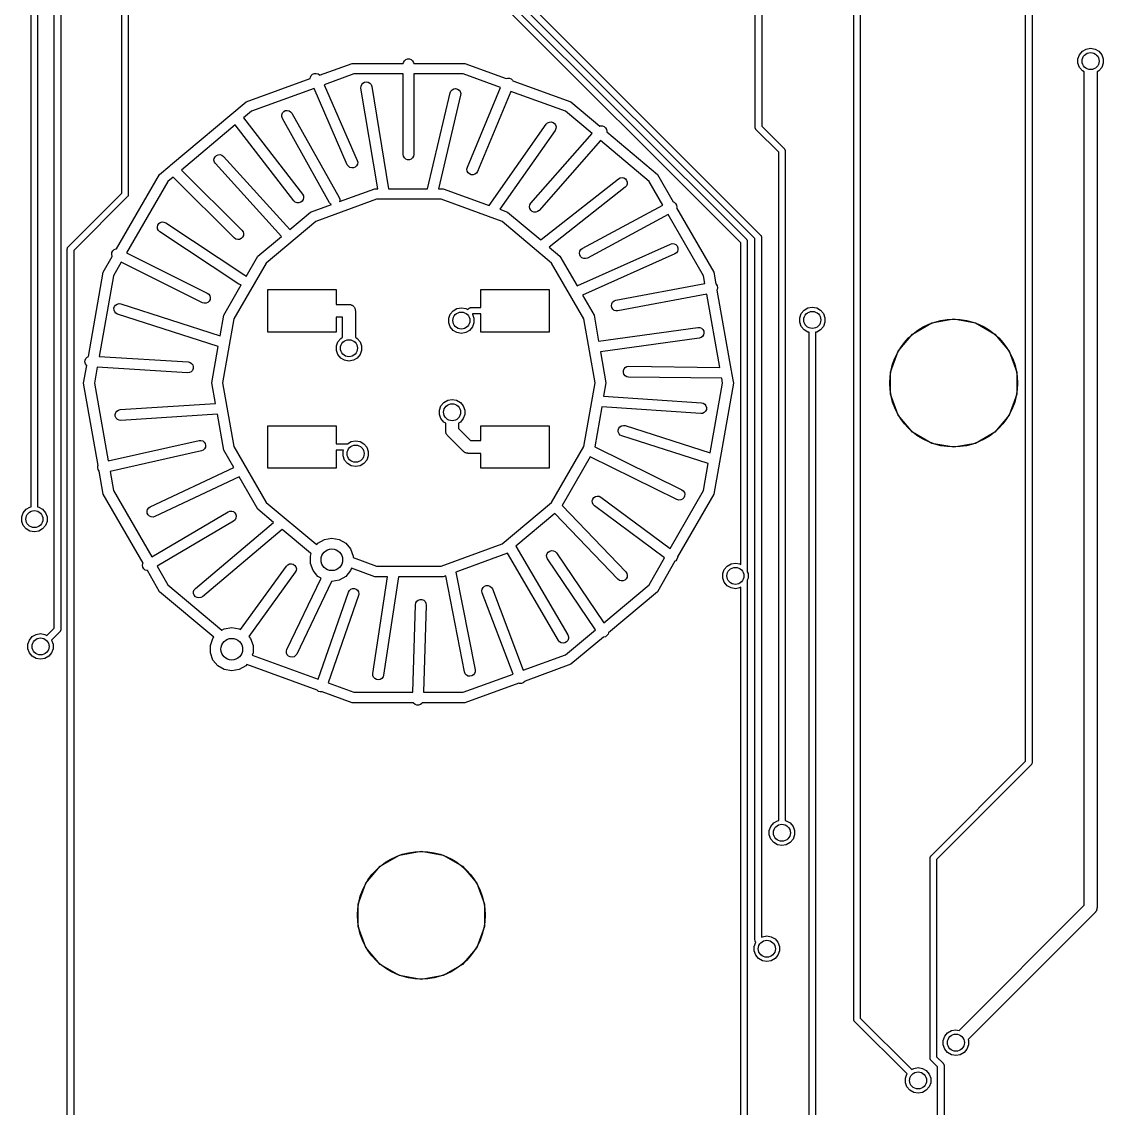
# Model space of a CAD drawing. Extents: x 0 to 100, y -163 to 0.
# Drawn here: x 53.12 to 78.51, y -129.53 to -104.01 of the extents above; entities that cross this region are included whole.
import ezdxf

# ---------------------------------------------------------------- set-up
doc = ezdxf.new("R2010")
doc.units = 0
doc.header["$MEASUREMENT"] = 0
doc.layers.add('BLACK', color=7, linetype='CONTINUOUS')

msp = doc.modelspace()

# ---------------------------------------------------------------- linework, layer by layer
at = {"layer": 'Black'}
for p, q in [((70.3402, -106.494), (70.3402, -84.1799)), ((70.4926, -84.1483), (70.4926, -106.463)), ((56.0817, -94.6386), (70.4651, -109.022)), ((70.335, -109.107), (55.9962, -94.7687)), ((55.4686, -108.04), (55.4686, -96.0044)), ((55.621, -95.9728), (55.621, -108.072)), ((76.6898, -121.381), (76.6898, -97.9191)), ((76.8422, -97.8875), (76.8422, -121.413)), ((72.6535, -127.446), (72.6535, -99.095)), ((72.8059, -99.0634), (72.8059, -127.414)), ((60.4596, -99.4482), (70.1328, -109.121)), ((70.0027, -109.207), (60.3741, -99.5783)), ((53.8845, -118.254), (53.8845, -99.8988)), ((54.0369, -99.9304), (54.0369, -118.286)), ((53.4924, -102.319), (53.4924, -115.407)), ((53.34, -115.407), (53.34, -102.35)), ((78.1123, -104.653), (78.2153, -104.635)), ((78.2153, -104.635), (78.3183, -104.653)), ((62.1365, -104.9), (62.1779, -104.885)), ((62.1779, -104.885), (62.2221, -104.885)), ((62.2221, -104.885), (62.2635, -104.9)), ((77.9187, -104.884), (77.9545, -104.786)), ((77.9187, -104.988), (77.9187, -104.884)), ((77.9545, -104.786), (78.0217, -104.705)), ((78.0217, -104.705), (78.1123, -104.653)), ((78.3183, -104.653), (78.4089, -104.705)), ((78.4089, -104.705), (78.4761, -104.786)), ((78.4761, -104.786), (78.5119, -104.884)), ((78.5119, -104.884), (78.5119, -104.988)), ((60.1143, -105.266), (60.8756, -104.989)), ((60.8756, -104.989), (62.0767, -104.989)), ((62.0767, -104.989), (62.0807, -104.967)), ((62.0807, -104.967), (62.1027, -104.928)), ((62.1027, -104.928), (62.1365, -104.9)), ((62.2635, -104.9), (62.2973, -104.928)), ((62.2973, -104.928), (62.3193, -104.967)), ((62.3193, -104.967), (62.3233, -104.989)), ((62.3233, -104.989), (63.5244, -104.989)), ((63.5244, -104.989), (64.4963, -105.343)), ((77.9545, -105.087), (77.9187, -104.988)), ((78.0217, -105.167), (77.9545, -105.087)), ((78.4761, -105.087), (78.4089, -105.167)), ((78.5119, -104.988), (78.4761, -105.087)), ((58.3865, -105.895), (59.8946, -105.346)), ((59.8946, -105.346), (59.8982, -105.314)), ((59.8982, -105.314), (59.9178, -105.275)), ((59.9178, -105.275), (59.9497, -105.244)), ((59.9497, -105.244), (59.9902, -105.227)), ((59.9902, -105.227), (60.0342, -105.224)), ((60.0342, -105.224), (60.0765, -105.236)), ((60.0765, -105.236), (60.112, -105.262)), ((60.112, -105.262), (60.1143, -105.266)), ((60.9197, -105.239), (60.2211, -105.493)), ((62.073, -105.239), (60.9197, -105.239)), ((62.073, -107.13), (62.073, -105.239)), ((63.4803, -105.239), (62.327, -105.239)), ((62.327, -105.239), (62.327, -107.13)), ((64.361, -105.56), (63.4803, -105.239)), ((64.4963, -105.343), (64.5236, -105.334)), ((64.5236, -105.334), (64.5677, -105.336)), ((64.5677, -105.336), (64.6084, -105.353)), ((64.6084, -105.353), (64.6409, -105.383)), ((64.6409, -105.383), (64.6488, -105.398)), ((64.6488, -105.398), (66.0135, -105.895)), ((78.0653, -105.192), (78.0217, -105.167)), ((78.0653, -124.766), (78.0653, -105.192)), ((78.4089, -105.167), (78.3653, -105.192)), ((78.3653, -105.192), (78.3653, -124.828)), ((59.982, -105.58), (58.5135, -106.115)), ((60.7636, -107.371), (59.982, -105.58)), ((60.2211, -105.493), (60.9964, -107.269)), ((61.0847, -105.571), (61.0852, -105.527)), ((61.4769, -107.933), (61.0847, -105.571)), ((61.0852, -105.527), (61.1007, -105.485)), ((61.1007, -105.485), (61.1293, -105.452)), ((61.1293, -105.452), (61.1678, -105.43)), ((61.1678, -105.43), (61.2113, -105.423)), ((61.2113, -105.423), (61.2546, -105.431)), ((61.2546, -105.431), (61.2926, -105.454)), ((61.2926, -105.454), (61.3206, -105.488)), ((61.3206, -105.488), (61.3353, -105.529)), ((61.3353, -105.529), (61.7343, -107.933)), ((63.1764, -105.681), (63.1939, -105.64)), ((63.1939, -105.64), (63.2241, -105.608)), ((63.2241, -105.608), (63.2636, -105.588)), ((63.2636, -105.588), (63.3074, -105.583)), ((63.3074, -105.583), (63.3503, -105.593)), ((63.3503, -105.593), (63.3871, -105.618)), ((63.3871, -105.618), (63.4135, -105.653)), ((63.4135, -105.653), (63.4261, -105.695)), ((63.5827, -107.431), (64.361, -105.56)), ((64.6, -105.647), (63.8173, -107.529)), ((65.8865, -106.115), (64.6, -105.647)), ((56.6121, -107.384), (58.3865, -105.895)), ((62.6429, -107.933), (63.1764, -105.681)), ((63.4236, -105.739), (62.9039, -107.933)), ((63.4261, -105.695), (63.4236, -105.739)), ((66.0135, -105.895), (66.6892, -106.462)), ((58.5135, -106.115), (58.3283, -106.27)), ((59.2252, -106.196), (59.2408, -106.155)), ((59.2408, -106.155), (59.2696, -106.122)), ((59.2696, -106.122), (59.3081, -106.1)), ((59.3081, -106.1), (59.3516, -106.093)), ((59.3516, -106.093), (59.3949, -106.101)), ((59.3949, -106.101), (59.4329, -106.124)), ((59.4329, -106.124), (59.4608, -106.158)), ((59.4608, -106.158), (60.5708, -108.138)), ((66.5102, -106.638), (65.8865, -106.115)), ((58.3283, -106.27), (59.7106, -108.062)), ((59.2247, -106.24), (59.2252, -106.196)), ((59.2392, -106.282), (59.2247, -106.24)), ((60.3492, -108.262), (59.2392, -106.282)), ((64.096, -108.327), (65.436, -106.417)), ((65.436, -106.417), (65.4673, -106.386)), ((65.4673, -106.386), (65.5072, -106.367)), ((65.5072, -106.367), (65.5512, -106.363)), ((65.5512, -106.363), (65.5938, -106.375)), ((65.5938, -106.375), (65.6299, -106.4)), ((65.6299, -106.4), (65.6551, -106.436)), ((58.1335, -106.434), (56.8668, -107.497)), ((59.5094, -108.218), (58.1335, -106.434)), ((65.644, -106.563), (64.3431, -108.417)), ((65.0745, -108.276), (66.5102, -106.638)), ((65.6626, -106.523), (65.644, -106.563)), ((65.6551, -106.436), (65.6665, -106.479)), ((65.6665, -106.479), (65.6626, -106.523)), ((66.6892, -106.462), (66.7106, -106.454)), ((66.7106, -106.454), (66.7547, -106.455)), ((66.7547, -106.455), (66.7958, -106.471)), ((66.7958, -106.471), (66.829, -106.5)), ((66.829, -106.5), (66.8502, -106.539)), ((66.8502, -106.539), (66.857, -106.583)), ((66.857, -106.583), (66.8536, -106.6)), ((66.8536, -106.6), (68.0426, -107.597)), ((70.3408, -106.498), (70.3402, -106.494)), ((70.3405, -106.501), (70.3408, -106.498)), ((70.3431, -106.511), (70.3405, -106.501)), ((70.3448, -106.52), (70.3431, -106.511)), ((70.3465, -106.523), (70.3448, -106.52)), ((70.3473, -106.527), (70.3465, -106.523)), ((70.3531, -106.535), (70.3473, -106.527)), ((70.358, -106.543), (70.3531, -106.535)), ((70.3606, -106.545), (70.358, -106.543)), ((70.3625, -106.548), (70.3606, -106.545)), ((70.8912, -107.077), (70.3625, -106.548)), ((70.4926, -106.463), (71.0213, -106.991)), ((66.7048, -106.801), (65.2655, -108.444)), ((67.848, -107.761), (66.7048, -106.801)), ((57.6391, -107.221), (57.6596, -107.182)), ((57.6596, -107.182), (57.6923, -107.153)), ((57.6923, -107.153), (57.7331, -107.136)), ((57.7331, -107.136), (57.7772, -107.134)), ((57.7772, -107.134), (57.8192, -107.148)), ((57.8192, -107.148), (57.8541, -107.175)), ((57.8541, -107.175), (59.4105, -108.891)), ((62.0807, -107.173), (62.073, -107.13)), ((62.1027, -107.212), (62.0807, -107.173)), ((62.3193, -107.173), (62.2973, -107.212)), ((62.327, -107.13), (62.3193, -107.173)), ((70.8912, -122.773), (70.8912, -107.077)), ((71.0213, -106.991), (71.0232, -106.994)), ((71.0232, -106.994), (71.0258, -106.996)), ((71.0258, -106.996), (71.0307, -107.005)), ((71.0307, -107.005), (71.0365, -107.013)), ((71.0365, -107.013), (71.0373, -107.016)), ((71.0373, -107.016), (71.039, -107.019)), ((71.039, -107.019), (71.0407, -107.029)), ((71.0407, -107.029), (71.0433, -107.039)), ((71.0433, -107.039), (71.043, -107.042)), ((71.043, -107.042), (71.0436, -107.045)), ((71.0436, -107.045), (71.0436, -122.773)), ((56.3574, -107.597), (56.5952, -107.398)), ((56.5952, -107.398), (56.6068, -107.386)), ((56.6068, -107.386), (56.6121, -107.384)), ((57.6331, -107.265), (57.6391, -107.221)), ((57.6424, -107.308), (57.6331, -107.265)), ((57.6659, -107.345), (57.6424, -107.308)), ((59.2158, -109.054), (57.6659, -107.345)), ((60.788, -107.408), (60.7636, -107.371)), ((60.8235, -107.434), (60.788, -107.408)), ((60.8658, -107.446), (60.8235, -107.434)), ((60.9098, -107.443), (60.8658, -107.446)), ((60.9502, -107.426), (60.9098, -107.443)), ((60.9822, -107.395), (60.9502, -107.426)), ((61.0018, -107.356), (60.9822, -107.395)), ((60.9964, -107.269), (61.0068, -107.312)), ((61.0068, -107.312), (61.0018, -107.356)), ((62.1365, -107.24), (62.1027, -107.212)), ((62.1779, -107.255), (62.1365, -107.24)), ((62.2221, -107.255), (62.1779, -107.255)), ((62.2635, -107.24), (62.2221, -107.255)), ((62.2973, -107.212), (62.2635, -107.24)), ((63.5731, -107.474), (63.5827, -107.431)), ((55.3482, -109.345), (56.3574, -107.597)), ((56.6714, -107.66), (56.552, -107.761)), ((58.1105, -109.09), (56.6714, -107.66)), ((56.8668, -107.497), (58.2895, -108.91)), ((63.5788, -107.518), (63.5731, -107.474)), ((63.5991, -107.557), (63.5788, -107.518)), ((63.6316, -107.587), (63.5991, -107.557)), ((63.6723, -107.604), (63.6316, -107.587)), ((63.7164, -107.606), (63.6723, -107.604)), ((63.7585, -107.593), (63.7164, -107.606)), ((63.7935, -107.566), (63.7585, -107.593)), ((63.8173, -107.529), (63.7935, -107.566)), ((65.3115, -109.13), (67.1315, -107.7)), ((67.1315, -107.7), (67.1704, -107.679)), ((67.1704, -107.679), (67.2141, -107.673)), ((67.2141, -107.673), (67.2573, -107.682)), ((67.2573, -107.682), (67.2947, -107.705)), ((68.0426, -107.597), (68.4156, -108.244)), ((56.552, -107.761), (55.5828, -109.439)), ((60.5809, -108.234), (61.4065, -107.933)), ((61.4065, -107.933), (61.4769, -107.933)), ((61.7343, -107.933), (62.6429, -107.933)), ((62.9039, -107.933), (63.0135, -107.933)), ((63.0135, -107.933), (64.0959, -108.327)), ((67.2885, -107.9), (65.5017, -109.304)), ((67.3179, -107.867), (67.2885, -107.9)), ((67.2947, -107.705), (67.322, -107.74)), ((67.3343, -107.826), (67.3179, -107.867)), ((67.322, -107.74), (67.3357, -107.782)), ((67.3357, -107.782), (67.3343, -107.826)), ((68.1721, -108.322), (67.848, -107.761)), ((54.212, -109.297), (55.4686, -108.04)), ((55.5987, -108.125), (54.3421, -109.382)), ((55.6006, -108.123), (55.5987, -108.125)), ((55.6032, -108.121), (55.6006, -108.123)), ((55.6081, -108.112), (55.6032, -108.121)), ((55.6139, -108.104), (55.6081, -108.112)), ((55.6147, -108.101), (55.6139, -108.104)), ((55.6164, -108.098), (55.6147, -108.101)), ((55.6181, -108.088), (55.6164, -108.098)), ((55.6207, -108.078), (55.6181, -108.088)), ((55.621, -108.072), (55.6204, -108.075)), ((55.6204, -108.075), (55.6207, -108.078)), ((59.7275, -108.188), (59.7038, -108.226)), ((59.7106, -108.062), (59.731, -108.102)), ((59.7369, -108.145), (59.7275, -108.188)), ((59.731, -108.102), (59.7369, -108.145)), ((61.4506, -108.183), (60.0235, -108.703)), ((60.5708, -108.138), (60.5853, -108.18)), ((60.5853, -108.18), (60.5848, -108.224)), ((62.9694, -108.183), (61.4506, -108.183)), ((64.3965, -108.703), (62.9694, -108.183)), ((59.542, -108.247), (59.5094, -108.218)), ((59.5828, -108.264), (59.542, -108.247)), ((59.6269, -108.266), (59.5828, -108.264)), ((59.6689, -108.253), (59.6269, -108.266)), ((59.7038, -108.226), (59.6689, -108.253)), ((59.8965, -108.483), (60.3894, -108.304)), ((60.3771, -108.296), (60.3492, -108.262)), ((60.3894, -108.304), (60.3771, -108.296)), ((60.5848, -108.224), (60.5809, -108.234)), ((64.0959, -108.327), (64.096, -108.327)), ((64.3431, -108.417), (64.5235, -108.483)), ((65.043, -108.357), (65.0516, -108.314)), ((65.0498, -108.401), (65.043, -108.357)), ((65.071, -108.44), (65.0498, -108.401)), ((65.0516, -108.314), (65.0745, -108.276)), ((65.1041, -108.469), (65.071, -108.44)), ((65.2655, -108.444), (65.2311, -108.471)), ((66.2799, -109.338), (68.1721, -108.322)), ((68.4156, -108.244), (68.4369, -108.252)), ((68.4369, -108.252), (68.4698, -108.281)), ((68.4698, -108.281), (68.4906, -108.32)), ((68.4906, -108.32), (68.4969, -108.364)), ((68.4969, -108.364), (68.4938, -108.379)), ((68.4938, -108.379), (69.367, -109.891)), ((56.3733, -108.726), (56.4156, -108.714)), ((56.4156, -108.714), (56.4596, -108.716)), ((56.4596, -108.716), (56.5001, -108.734)), ((60.0235, -108.703), (58.8601, -109.679)), ((59.4105, -108.891), (59.8965, -108.483)), ((65.5599, -109.679), (64.3965, -108.703)), ((64.5235, -108.483), (65.3044, -109.138)), ((65.1453, -108.485), (65.1041, -108.469)), ((65.1894, -108.486), (65.1453, -108.485)), ((65.2311, -108.471), (65.1894, -108.486)), ((68.2992, -108.542), (66.4001, -109.562)), ((69.1284, -109.978), (68.2992, -108.542)), ((56.3032, -108.832), (56.3135, -108.789)), ((56.3082, -108.876), (56.3032, -108.832)), ((56.3279, -108.916), (56.3082, -108.876)), ((56.3135, -108.789), (56.3378, -108.753)), ((56.3599, -108.946), (56.3279, -108.916)), ((56.3378, -108.753), (56.3733, -108.726)), ((58.2199, -110.176), (56.3599, -108.946)), ((56.5001, -108.734), (58.3601, -109.964)), ((58.2895, -108.91), (58.3149, -108.946)), ((58.3149, -108.946), (58.3265, -108.989)), ((58.1467, -109.115), (58.1105, -109.09)), ((58.1893, -109.127), (58.1467, -109.115)), ((58.2333, -109.123), (58.1893, -109.127)), ((58.2732, -109.104), (58.2333, -109.123)), ((58.3043, -109.073), (58.2732, -109.104)), ((58.3228, -109.032), (58.3043, -109.073)), ((58.3265, -108.989), (58.3228, -109.032)), ((58.6655, -109.516), (59.2158, -109.054)), ((65.3044, -109.138), (65.3115, -109.13)), ((68.3482, -109.234), (68.391, -109.223)), ((68.391, -109.223), (68.4348, -109.228)), ((68.4348, -109.228), (68.4745, -109.247)), ((70.0027, -116.759), (70.0027, -109.207)), ((70.1328, -109.121), (70.1347, -109.124)), ((70.1347, -109.124), (70.1373, -109.126)), ((70.1373, -109.126), (70.1422, -109.135)), ((70.1422, -109.135), (70.148, -109.143)), ((70.148, -109.143), (70.1488, -109.146)), ((70.1488, -109.146), (70.1505, -109.149)), ((70.1505, -109.149), (70.1522, -109.159)), ((70.1522, -109.159), (70.1548, -109.169)), ((70.1548, -109.169), (70.1545, -109.172)), ((70.1545, -109.172), (70.1551, -109.175)), ((70.1551, -109.175), (70.1551, -116.93)), ((70.335, -125.584), (70.335, -109.107)), ((70.4651, -109.022), (70.467, -109.025)), ((70.467, -109.025), (70.4696, -109.027)), ((70.4696, -109.027), (70.4745, -109.036)), ((70.4745, -109.036), (70.4803, -109.044)), ((70.4803, -109.044), (70.4811, -109.047)), ((70.4811, -109.047), (70.4828, -109.05)), ((70.4828, -109.05), (70.4845, -109.06)), ((70.4845, -109.06), (70.4871, -109.069)), ((70.4871, -109.069), (70.4868, -109.073)), ((70.4868, -109.073), (70.4874, -109.076)), ((70.4874, -109.076), (70.4874, -125.516)), ((54.1897, -109.35), (54.1903, -109.347)), ((54.1897, -141.206), (54.1897, -109.35)), ((54.19, -109.344), (54.1926, -109.334)), ((54.1903, -109.347), (54.19, -109.344)), ((54.1926, -109.334), (54.1943, -109.324)), ((54.1943, -109.324), (54.196, -109.322)), ((54.196, -109.322), (54.1968, -109.318)), ((54.1968, -109.318), (54.2026, -109.31)), ((54.2026, -109.31), (54.2075, -109.302)), ((54.2075, -109.302), (54.2101, -109.299)), ((54.2101, -109.299), (54.212, -109.297)), ((54.3421, -109.382), (54.3421, -141.175)), ((55.2332, -109.478), (55.2383, -109.434)), ((55.2435, -109.521), (55.2332, -109.478)), ((55.2383, -109.434), (55.258, -109.394)), ((55.258, -109.394), (55.29, -109.364)), ((55.29, -109.364), (55.3305, -109.346)), ((55.3305, -109.346), (55.3482, -109.345)), ((55.5828, -109.439), (57.4768, -110.386)), ((65.5017, -109.304), (65.7545, -109.516)), ((66.1782, -110.204), (68.3482, -109.234)), ((66.2131, -109.446), (66.2221, -109.403)), ((66.2194, -109.49), (66.2131, -109.446)), ((66.2221, -109.403), (66.2453, -109.365)), ((66.2453, -109.365), (66.2799, -109.338)), ((68.4518, -109.466), (66.2849, -110.435)), ((68.4884, -109.441), (68.4518, -109.466)), ((68.4745, -109.247), (68.5052, -109.279)), ((68.5142, -109.406), (68.4884, -109.441)), ((68.5052, -109.279), (68.5232, -109.319)), ((68.5263, -109.363), (68.5142, -109.406)), ((68.5232, -109.319), (68.5263, -109.363)), ((55.033, -109.891), (55.2454, -109.523)), ((55.2454, -109.523), (55.2435, -109.521)), ((55.4555, -109.66), (55.2716, -109.978)), ((57.3632, -110.614), (55.4555, -109.66)), ((58.8601, -109.679), (58.1007, -110.994)), ((58.3902, -109.993), (58.6655, -109.516)), ((66.3193, -110.994), (65.5599, -109.679)), ((65.7545, -109.516), (66.1592, -110.217)), ((66.2402, -109.529), (66.2194, -109.49)), ((66.2731, -109.558), (66.2402, -109.529)), ((66.3141, -109.574), (66.2731, -109.558)), ((66.3582, -109.576), (66.3141, -109.574)), ((66.4001, -109.562), (66.3582, -109.576)), ((54.6835, -111.873), (55.033, -109.891)), ((55.2716, -109.978), (54.9371, -111.875)), ((58.3601, -109.964), (58.3902, -109.993)), ((69.1608, -110.163), (69.1284, -109.978)), ((69.367, -109.891), (69.4159, -110.169)), ((57.862, -110.907), (58.2738, -110.194)), ((58.2604, -110.194), (58.2199, -110.176)), ((58.2738, -110.194), (58.2604, -110.194)), ((66.1592, -110.217), (66.1782, -110.204)), ((67.0666, -110.555), (69.1608, -110.163)), ((69.4159, -110.169), (69.4264, -110.177)), ((69.4264, -110.177), (69.4489, -110.215)), ((69.4489, -110.215), (69.457, -110.259)), ((57.4768, -110.386), (57.5122, -110.413)), ((57.5122, -110.413), (57.5365, -110.449)), ((57.5365, -110.449), (57.5468, -110.492)), ((57.5468, -110.492), (57.5417, -110.536)), ((58.9, -111.3), (58.9, -110.3)), ((58.9, -110.3), (60.5, -110.3)), ((60.5, -110.3), (60.5, -110.65)), ((63.9, -110.724), (63.9, -110.3)), ((63.9, -110.3), (65.5, -110.3)), ((65.5, -110.3), (65.5, -111.3)), ((66.2849, -110.435), (66.558, -110.907)), ((69.2049, -110.413), (67.1134, -110.805)), ((69.5079, -112.131), (69.2049, -110.413)), ((69.4498, -110.302), (69.4419, -110.316)), ((69.4419, -110.316), (69.7767, -112.215)), ((69.457, -110.259), (69.4498, -110.302)), ((55.2842, -110.743), (55.2976, -110.701)), ((55.2859, -110.787), (55.2842, -110.743)), ((55.2976, -110.701), (55.3247, -110.666)), ((55.3247, -110.666), (55.362, -110.642)), ((55.362, -110.642), (55.4051, -110.633)), ((55.4051, -110.633), (55.4488, -110.639)), ((55.4488, -110.639), (57.7777, -111.386)), ((57.4055, -110.626), (57.3632, -110.614)), ((57.4495, -110.624), (57.4055, -110.626)), ((57.49, -110.606), (57.4495, -110.624)), ((57.522, -110.576), (57.49, -110.606)), ((57.5417, -110.536), (57.522, -110.576)), ((60.5, -110.65), (60.8027, -110.65)), ((60.8027, -110.65), (60.8156, -110.652)), ((60.8156, -110.652), (60.8287, -110.652)), ((60.8287, -110.652), (60.8411, -110.657)), ((60.8411, -110.657), (60.854, -110.659)), ((60.854, -110.659), (60.8654, -110.666)), ((60.8654, -110.666), (60.8777, -110.67)), ((60.8777, -110.67), (60.8878, -110.679)), ((60.8878, -110.679), (60.8991, -110.685)), ((60.8991, -110.685), (60.9076, -110.695)), ((60.9076, -110.695), (60.9176, -110.704)), ((60.9176, -110.704), (60.9242, -110.715)), ((60.9242, -110.715), (60.9326, -110.725)), ((60.9326, -110.725), (60.9371, -110.737)), ((60.9371, -110.737), (60.9437, -110.749)), ((60.9437, -110.749), (60.9459, -110.762)), ((60.9459, -110.762), (60.9504, -110.774)), ((63.2473, -110.8), (63.3379, -110.747)), ((63.3379, -110.747), (63.4409, -110.729)), ((63.4409, -110.729), (63.5439, -110.747)), ((63.5439, -110.747), (63.5897, -110.774)), ((63.5897, -110.774), (63.6172, -110.746)), ((63.6172, -110.746), (63.62, -110.744)), ((63.62, -110.744), (63.6221, -110.742)), ((63.6221, -110.742), (63.6307, -110.737)), ((63.6307, -110.737), (63.6389, -110.731)), ((63.6389, -110.731), (63.6421, -110.73)), ((63.6421, -110.73), (63.645, -110.728)), ((63.645, -110.728), (63.6548, -110.727)), ((63.6548, -110.727), (63.6645, -110.724)), ((63.6645, -110.724), (63.6678, -110.724)), ((63.6678, -110.724), (63.6711, -110.724)), ((63.6711, -110.724), (63.9, -110.724)), ((66.963, -110.681), (66.9702, -110.638)), ((66.9711, -110.725), (66.963, -110.681)), ((66.9702, -110.638), (66.9918, -110.599)), ((66.9936, -110.763), (66.9711, -110.725)), ((66.9918, -110.599), (67.0253, -110.571)), ((67.0277, -110.791), (66.9936, -110.763)), ((67.0253, -110.571), (67.0666, -110.555)), ((71.4875, -110.786), (71.5781, -110.734)), ((71.5781, -110.734), (71.6811, -110.716)), ((71.6811, -110.716), (71.7841, -110.734)), ((71.7841, -110.734), (71.8747, -110.786)), ((55.3026, -110.828), (55.2859, -110.787)), ((55.3322, -110.86), (55.3026, -110.828)), ((55.3712, -110.881), (55.3322, -110.86)), ((57.7332, -111.638), (55.3712, -110.881)), ((57.7777, -111.386), (57.862, -110.907)), ((58.1007, -110.994), (57.837, -112.49)), ((60.6527, -110.95), (60.5, -110.95)), ((60.5, -110.95), (60.5, -111.3)), ((60.6527, -111.424), (60.6527, -110.95)), ((60.9504, -110.774), (60.9504, -110.787)), ((60.9504, -110.787), (60.9527, -110.8)), ((60.9527, -110.8), (60.9527, -111.424)), ((63.1443, -110.978), (63.1801, -110.88)), ((63.1443, -111.082), (63.1443, -110.978)), ((63.1801, -110.88), (63.2473, -110.8)), ((63.7027, -110.876), (63.7006, -110.878)), ((63.7006, -110.878), (63.7017, -110.88)), ((63.7017, -110.88), (63.7375, -110.978)), ((63.9, -110.876), (63.7027, -110.876)), ((63.7375, -110.978), (63.7375, -111.082)), ((63.9, -111.3), (63.9, -110.876)), ((66.583, -112.49), (66.3193, -110.994)), ((66.558, -110.907), (66.6646, -111.513)), ((67.0693, -110.805), (67.0277, -110.791)), ((67.1134, -110.805), (67.0693, -110.805)), ((71.3845, -110.965), (71.4203, -110.866)), ((71.3845, -111.069), (71.3845, -110.965)), ((71.4203, -110.866), (71.4875, -110.786)), ((71.8747, -110.786), (71.9419, -110.866)), ((71.9419, -110.866), (71.9777, -110.965)), ((71.9777, -110.965), (71.9777, -111.069)), ((74.485, -111.085), (75, -110.994)), ((75, -110.994), (75.515, -111.085)), ((63.1801, -111.181), (63.1443, -111.082)), ((63.2473, -111.261), (63.1801, -111.181)), ((63.3379, -111.313), (63.2473, -111.261)), ((63.6345, -111.261), (63.5439, -111.313)), ((63.7017, -111.181), (63.6345, -111.261)), ((63.7375, -111.082), (63.7017, -111.181)), ((66.6646, -111.513), (68.9928, -111.194)), ((68.9928, -111.194), (69.0369, -111.196)), ((69.0369, -111.196), (69.0777, -111.213)), ((69.0777, -111.213), (69.1104, -111.242)), ((69.1104, -111.242), (69.1309, -111.281)), ((71.4203, -111.167), (71.3845, -111.069)), ((71.4875, -111.247), (71.4203, -111.167)), ((71.5781, -111.3), (71.4875, -111.247)), ((71.8747, -111.247), (71.7841, -111.3)), ((71.9419, -111.167), (71.8747, -111.247)), ((71.9777, -111.069), (71.9419, -111.167)), ((74.0321, -111.347), (74.485, -111.085)), ((75.515, -111.085), (75.9679, -111.347)), ((60.5, -111.3), (58.9, -111.3)), ((60.5419, -111.53), (60.6091, -111.45)), ((60.6091, -111.45), (60.6527, -111.424)), ((60.9527, -111.424), (60.9963, -111.45)), ((60.9963, -111.45), (61.0635, -111.53)), ((63.4409, -111.331), (63.3379, -111.313)), ((63.5439, -111.313), (63.4409, -111.331)), ((65.5, -111.3), (63.9, -111.3)), ((69.0272, -111.446), (66.7088, -111.763)), ((69.0692, -111.432), (69.0272, -111.446)), ((69.1041, -111.405), (69.0692, -111.432)), ((69.1276, -111.368), (69.1041, -111.405)), ((69.1369, -111.325), (69.1276, -111.368)), ((69.1309, -111.281), (69.1369, -111.325)), ((71.6049, -111.305), (71.5781, -111.3)), ((71.6049, -141.255), (71.6049, -111.305)), ((71.7841, -111.3), (71.7573, -111.305)), ((71.7573, -111.305), (71.7573, -141.287)), ((73.696, -111.747), (74.0321, -111.347)), ((75.9679, -111.347), (76.304, -111.747)), ((57.583, -112.49), (57.7332, -111.638)), ((60.5061, -111.628), (60.5419, -111.53)), ((60.5061, -111.733), (60.5061, -111.628)), ((60.5419, -111.831), (60.5061, -111.733)), ((61.0635, -111.53), (61.0993, -111.628)), ((61.0993, -111.733), (61.0635, -111.831)), ((61.0993, -111.628), (61.0993, -111.733)), ((66.7088, -111.763), (66.837, -112.49)), ((73.5171, -112.239), (73.696, -111.747)), ((76.304, -111.747), (76.4829, -112.239)), ((54.6038, -112.004), (54.6065, -111.96)), ((54.6163, -112.047), (54.6038, -112.004)), ((54.6065, -111.96), (54.6241, -111.92)), ((54.6241, -111.92), (54.6545, -111.888)), ((54.6545, -111.888), (54.6835, -111.873)), ((54.9371, -111.875), (57.0277, -112.003)), ((57.0277, -112.003), (57.0706, -112.014)), ((57.0706, -112.014), (57.1074, -112.038)), ((57.1074, -112.038), (57.1337, -112.073)), ((60.6091, -111.911), (60.5419, -111.831)), ((60.6997, -111.963), (60.6091, -111.911)), ((60.8027, -111.981), (60.6997, -111.963)), ((60.9057, -111.963), (60.8027, -111.981)), ((60.9963, -111.911), (60.9057, -111.963)), ((61.0635, -111.831), (60.9963, -111.911)), ((54.573, -112.5), (54.6463, -112.085)), ((54.6426, -112.082), (54.6163, -112.047)), ((54.6463, -112.085), (54.6426, -112.082)), ((54.8927, -112.127), (54.827, -112.5)), ((57.0122, -112.257), (54.8927, -112.127)), ((57.0561, -112.252), (57.0122, -112.257)), ((57.0955, -112.232), (57.0561, -112.252)), ((57.1259, -112.2), (57.0955, -112.232)), ((57.1435, -112.16), (57.1259, -112.2)), ((57.1337, -112.073), (57.1462, -112.116)), ((57.1462, -112.116), (57.1435, -112.16)), ((67.2447, -112.25), (67.2452, -112.206)), ((67.2592, -112.292), (67.2447, -112.25)), ((67.2452, -112.206), (67.2609, -112.165)), ((67.2871, -112.326), (67.2592, -112.292)), ((67.2609, -112.165), (67.2896, -112.132)), ((67.2896, -112.132), (67.3281, -112.11)), ((67.3281, -112.11), (67.3717, -112.103)), ((67.3717, -112.103), (69.5079, -112.131)), ((69.7767, -112.215), (69.7853, -112.24)), ((69.7853, -112.24), (69.7851, -112.262)), ((69.7851, -112.262), (69.827, -112.5)), ((73.5171, -112.761), (73.5171, -112.239)), ((76.4829, -112.239), (76.4829, -112.761)), ((54.9138, -114.432), (54.573, -112.5)), ((54.827, -112.5), (55.1485, -114.323)), ((57.6689, -112.977), (57.583, -112.49)), ((57.837, -112.49), (58.1007, -113.986)), ((66.3193, -113.986), (66.583, -112.49)), ((66.837, -112.49), (66.781, -112.808)), ((67.325, -112.349), (67.2871, -112.326)), ((67.3683, -112.357), (67.325, -112.349)), ((69.5528, -112.386), (67.3683, -112.357)), ((69.284, -114.139), (69.573, -112.5)), ((69.827, -112.5), (69.367, -115.109)), ((69.573, -112.5), (69.5528, -112.386)), ((73.696, -113.253), (73.5171, -112.761)), ((76.4829, -112.761), (76.304, -113.253)), ((55.4317, -113.123), (57.6689, -112.977)), ((62.9273, -113.133), (62.9631, -113.034)), ((62.9631, -113.034), (63.0303, -112.954)), ((63.0303, -112.954), (63.1209, -112.902)), ((63.1209, -112.902), (63.2239, -112.884)), ((63.2239, -112.884), (63.3269, -112.902)), ((63.3269, -112.902), (63.4175, -112.954)), ((63.4175, -112.954), (63.4847, -113.034)), ((63.4847, -113.034), (63.5205, -113.133)), ((66.7367, -113.059), (66.5711, -113.998)), ((69.0614, -113.217), (66.7367, -113.059)), ((66.781, -112.808), (69.0786, -112.963)), ((69.0786, -112.963), (69.1214, -112.974)), ((69.1214, -112.974), (69.158, -112.998)), ((69.158, -112.998), (69.184, -113.034)), ((69.184, -113.034), (69.1963, -113.076)), ((55.3138, -113.236), (55.3261, -113.194)), ((55.3166, -113.28), (55.3138, -113.236)), ((55.3344, -113.321), (55.3166, -113.28)), ((55.3261, -113.194), (55.3522, -113.158)), ((55.3522, -113.158), (55.3889, -113.134)), ((55.3889, -113.134), (55.4317, -113.123)), ((57.7133, -113.229), (55.4483, -113.377)), ((57.862, -114.073), (57.7133, -113.229)), ((62.9273, -113.237), (62.9273, -113.133)), ((62.9631, -113.335), (62.9273, -113.237)), ((63.5205, -113.237), (63.4847, -113.335)), ((63.5205, -113.133), (63.5205, -113.237)), ((69.1053, -113.212), (69.0614, -113.217)), ((69.1449, -113.193), (69.1053, -113.212)), ((69.1754, -113.161), (69.1449, -113.193)), ((69.1933, -113.12), (69.1754, -113.161)), ((69.1963, -113.076), (69.1933, -113.12)), ((74.0321, -113.653), (73.696, -113.253)), ((76.304, -113.253), (75.9679, -113.653)), ((55.3649, -113.352), (55.3344, -113.321)), ((55.4044, -113.372), (55.3649, -113.352)), ((55.4483, -113.377), (55.4044, -113.372)), ((58.9, -114.5), (58.9, -113.5)), ((58.9, -113.5), (60.5, -113.5)), ((60.5, -113.5), (60.5, -113.924)), ((63.0303, -113.416), (62.9631, -113.335)), ((63.0739, -113.441), (63.0303, -113.416)), ((63.0739, -113.627), (63.0739, -113.441)), ((63.4175, -113.416), (63.3739, -113.441)), ((63.3739, -113.441), (63.3739, -113.564)), ((63.3739, -113.564), (63.6594, -113.85)), ((63.4847, -113.335), (63.4175, -113.416)), ((63.9, -113.85), (63.9, -113.5)), ((63.9, -113.5), (65.5, -113.5)), ((65.5, -113.5), (65.5, -114.5)), ((67.1242, -113.603), (67.1376, -113.561)), ((67.1376, -113.561), (67.1647, -113.526)), ((67.1647, -113.526), (67.202, -113.502)), ((67.202, -113.502), (67.2451, -113.493)), ((67.2451, -113.493), (67.2888, -113.499)), ((67.2888, -113.499), (69.284, -114.139)), ((63.075, -113.633), (63.0739, -113.627)), ((63.0745, -113.64), (63.075, -113.633)), ((63.0795, -113.659), (63.0745, -113.64)), ((63.0829, -113.678), (63.0795, -113.659)), ((63.0862, -113.684), (63.0829, -113.678)), ((63.088, -113.69), (63.0862, -113.684)), ((63.0992, -113.706), (63.088, -113.69)), ((63.109, -113.723), (63.0992, -113.706)), ((63.114, -113.727), (63.109, -113.723)), ((63.1178, -113.733), (63.114, -113.727)), ((63.4912, -114.106), (63.1178, -113.733)), ((67.1259, -113.647), (67.1242, -113.603)), ((67.1426, -113.688), (67.1259, -113.647)), ((67.1722, -113.72), (67.1426, -113.688)), ((67.2112, -113.741), (67.1722, -113.72)), ((69.2395, -114.392), (67.2112, -113.741)), ((74.485, -113.915), (74.0321, -113.653)), ((75.9679, -113.653), (75.515, -113.915)), ((55.1485, -114.323), (57.2823, -113.846)), ((57.2823, -113.846), (57.3263, -113.844)), ((57.3263, -113.844), (57.3684, -113.857)), ((57.3784, -114.077), (57.3377, -114.094)), ((57.3684, -113.857), (57.4035, -113.884)), ((57.4109, -114.047), (57.3784, -114.077)), ((57.4035, -113.884), (57.4272, -113.921)), ((57.4312, -114.008), (57.4109, -114.047)), ((57.4272, -113.921), (57.4369, -113.964)), ((57.4369, -113.964), (57.4312, -114.008)), ((58.0988, -114.483), (57.862, -114.073)), ((58.1007, -113.986), (58.8601, -115.301)), ((60.5, -113.924), (60.7289, -113.924)), ((60.673, -114.076), (60.5, -114.076)), ((60.5, -114.076), (60.5, -114.5)), ((60.6624, -114.105), (60.673, -114.076)), ((60.7289, -113.924), (60.7322, -113.924)), ((60.7322, -113.924), (60.7355, -113.924)), ((60.7355, -113.924), (60.7452, -113.927)), ((60.7452, -113.927), (60.755, -113.928)), ((60.755, -113.928), (60.7579, -113.93)), ((60.7579, -113.93), (60.7611, -113.931)), ((60.7611, -113.931), (60.7616, -113.931)), ((60.7616, -113.931), (60.7654, -113.927)), ((60.7654, -113.927), (60.856, -113.875)), ((60.856, -113.875), (60.959, -113.856)), ((60.959, -113.856), (61.062, -113.875)), ((61.062, -113.875), (61.1526, -113.927)), ((61.1526, -113.927), (61.2198, -114.007)), ((61.2198, -114.007), (61.2556, -114.105)), ((63.6594, -113.85), (63.9, -113.85)), ((65.5599, -115.301), (66.3193, -113.986)), ((66.5711, -113.998), (68.6162, -115.006)), ((75, -114.006), (74.485, -113.915)), ((75.515, -113.915), (75, -114.006)), ((57.3377, -114.094), (55.1927, -114.574)), ((60.6624, -114.21), (60.6624, -114.105)), ((60.6982, -114.308), (60.6624, -114.21)), ((60.7654, -114.388), (60.6982, -114.308)), ((61.2198, -114.308), (61.1526, -114.388)), ((61.2556, -114.21), (61.2198, -114.308)), ((61.2556, -114.105), (61.2556, -114.21)), ((63.4966, -114.11), (63.4912, -114.106)), ((63.5009, -114.115), (63.4966, -114.11)), ((63.5179, -114.125), (63.5009, -114.115)), ((63.5339, -114.136), (63.5179, -114.125)), ((63.5403, -114.138), (63.5339, -114.136)), ((63.546, -114.141), (63.5403, -114.138)), ((63.5653, -114.144), (63.546, -114.141)), ((63.5842, -114.149), (63.5653, -114.144)), ((63.5908, -114.149), (63.5842, -114.149)), ((63.5973, -114.15), (63.5908, -114.149)), ((63.9, -114.15), (63.5973, -114.15)), ((63.9, -114.5), (63.9, -114.15)), ((66.4671, -114.23), (65.8082, -115.371)), ((68.5038, -115.234), (66.4671, -114.23)), ((54.9031, -114.486), (54.9088, -114.442)), ((54.9128, -114.529), (54.9031, -114.486)), ((54.9088, -114.442), (54.9138, -114.432)), ((54.9365, -114.566), (54.9128, -114.529)), ((54.9374, -114.567), (54.9365, -114.566)), ((55.033, -115.109), (54.9374, -114.567)), ((55.1927, -114.574), (55.2716, -115.022)), ((56.136, -115.405), (58.0988, -114.483)), ((60.5, -114.5), (58.9, -114.5)), ((60.856, -114.44), (60.7654, -114.388)), ((60.959, -114.459), (60.856, -114.44)), ((61.062, -114.44), (60.959, -114.459)), ((61.1526, -114.388), (61.062, -114.44)), ((65.5, -114.5), (63.9, -114.5)), ((69.1284, -115.022), (69.2395, -114.392)), ((58.2262, -114.703), (56.244, -115.635)), ((58.6655, -115.464), (58.2262, -114.703)), ((55.2716, -115.022), (56.1708, -116.579)), ((68.341, -116.385), (69.1284, -115.022)), ((68.6162, -115.006), (68.6517, -115.032)), ((68.6517, -115.032), (68.6762, -115.069)), ((68.6762, -115.069), (68.6867, -115.112)), ((55.9668, -116.726), (55.033, -115.109)), ((58.8601, -115.301), (60.0235, -116.277)), ((64.3965, -116.277), (65.5599, -115.301)), ((66.5138, -115.265), (66.5264, -115.223)), ((66.5165, -115.309), (66.5138, -115.265)), ((66.534, -115.35), (66.5165, -115.309)), ((66.5264, -115.223), (66.5528, -115.188)), ((66.5643, -115.382), (66.534, -115.35)), ((66.5528, -115.188), (66.5896, -115.163)), ((66.5896, -115.163), (66.6325, -115.153)), ((66.6325, -115.153), (66.6763, -115.158)), ((66.6763, -115.158), (66.7157, -115.178)), ((66.7157, -115.178), (68.341, -116.385)), ((68.5462, -115.246), (68.5038, -115.234)), ((69.367, -115.109), (68.5155, -116.583)), ((68.5902, -115.243), (68.5462, -115.246)), ((68.6306, -115.226), (68.5902, -115.243)), ((68.6624, -115.195), (68.6306, -115.226)), ((68.6819, -115.156), (68.6624, -115.195)), ((68.6867, -115.112), (68.6819, -115.156)), ((53.1196, -115.643), (53.1554, -115.544)), ((53.1554, -115.544), (53.2226, -115.464)), ((53.2226, -115.464), (53.3132, -115.412)), ((53.3132, -115.412), (53.34, -115.407)), ((53.4924, -115.407), (53.5192, -115.412)), ((53.5192, -115.412), (53.6098, -115.464)), ((53.6098, -115.464), (53.677, -115.544)), ((53.677, -115.544), (53.7128, -115.643)), ((56.0635, -115.509), (56.0747, -115.467)), ((56.0674, -115.553), (56.0635, -115.509)), ((56.0862, -115.593), (56.0674, -115.553)), ((56.0747, -115.467), (56.0999, -115.43)), ((56.1175, -115.624), (56.0862, -115.593)), ((56.0999, -115.43), (56.136, -115.405)), ((56.1708, -116.579), (57.9655, -115.521)), ((57.9655, -115.521), (58.0068, -115.505)), ((58.0068, -115.505), (58.0509, -115.505)), ((58.0509, -115.505), (58.0925, -115.519)), ((58.0925, -115.519), (58.1265, -115.547)), ((58.1265, -115.547), (58.1489, -115.585)), ((58.1489, -115.585), (58.157, -115.629)), ((59.033, -115.773), (58.6655, -115.464)), ((65.6386, -115.561), (64.7217, -116.331)), ((67.1182, -117.108), (65.6386, -115.561)), ((65.8082, -115.371), (67.3018, -116.932)), ((68.2132, -116.607), (66.5643, -115.382)), ((53.1196, -115.747), (53.1196, -115.643)), ((53.1554, -115.845), (53.1196, -115.747)), ((53.2226, -115.925), (53.1554, -115.845)), ((53.677, -115.845), (53.6098, -115.925)), ((53.7128, -115.747), (53.677, -115.845)), ((53.7128, -115.643), (53.7128, -115.747)), ((56.1575, -115.643), (56.1175, -115.624)), ((56.2015, -115.646), (56.1575, -115.643)), ((56.244, -115.635), (56.2015, -115.646)), ((58.0945, -115.739), (56.2978, -116.799)), ((57.198, -117.323), (59.033, -115.773)), ((58.128, -115.711), (58.0945, -115.739)), ((58.1497, -115.672), (58.128, -115.711)), ((58.157, -115.629), (58.1497, -115.672)), ((53.3132, -115.978), (53.2226, -115.925)), ((53.4162, -115.996), (53.3132, -115.978)), ((53.5192, -115.978), (53.4162, -115.996)), ((53.6098, -115.925), (53.5192, -115.978)), ((59.2305, -115.938), (57.362, -117.517)), ((59.8965, -116.497), (59.2305, -115.938)), ((60.0235, -116.277), (60.0494, -116.287)), ((60.0494, -116.287), (60.0722, -116.259)), ((60.0722, -116.259), (60.2256, -116.171)), ((60.2256, -116.171), (60.4, -116.14)), ((60.4, -116.14), (60.5744, -116.171)), ((60.5744, -116.171), (60.7278, -116.259)), ((60.7278, -116.259), (60.8416, -116.395)), ((62.9694, -116.797), (64.3965, -116.277)), ((64.7217, -116.331), (65.9397, -118.416)), ((59.9183, -116.505), (59.8965, -116.497)), ((59.8978, -116.561), (59.9183, -116.505)), ((59.8978, -116.739), (59.8978, -116.561)), ((60.8416, -116.395), (60.9022, -116.561)), ((60.9022, -116.561), (60.9022, -116.597)), ((60.9022, -116.597), (61.4506, -116.797)), ((64.5235, -116.497), (63.3147, -116.937)), ((64.5243, -116.496), (64.5235, -116.497)), ((65.7203, -118.544), (64.5243, -116.496)), ((65.4437, -116.547), (65.4559, -116.504)), ((65.4468, -116.591), (65.4437, -116.547)), ((65.4647, -116.631), (65.4468, -116.591)), ((65.4559, -116.504), (65.4818, -116.469)), ((66.5877, -118.297), (65.4647, -116.631)), ((65.4818, -116.469), (65.5184, -116.444)), ((65.5184, -116.444), (65.5612, -116.433)), ((65.5612, -116.433), (65.605, -116.438)), ((65.605, -116.438), (65.6447, -116.457)), ((65.6447, -116.457), (65.6753, -116.489)), ((65.6753, -116.489), (66.7834, -118.133)), ((67.848, -117.239), (68.2132, -116.607)), ((68.5162, -116.595), (68.5036, -116.637)), ((68.5155, -116.583), (68.5162, -116.595)), ((55.953, -116.781), (55.9603, -116.738)), ((55.9611, -116.825), (55.953, -116.781)), ((55.9603, -116.738), (55.9668, -116.726)), ((55.9835, -116.863), (55.9611, -116.825)), ((56.0175, -116.891), (55.9835, -116.863)), ((56.2978, -116.799), (56.552, -117.239)), ((58.2555, -118.289), (59.3371, -116.796)), ((59.3371, -116.796), (59.3688, -116.765)), ((59.3688, -116.765), (59.4091, -116.747)), ((59.4091, -116.747), (59.4531, -116.744)), ((59.4531, -116.744), (59.4955, -116.756)), ((59.4955, -116.756), (59.5312, -116.782)), ((59.5312, -116.782), (59.5559, -116.818)), ((59.5559, -116.818), (59.5667, -116.861)), ((59.5667, -116.861), (59.5621, -116.905)), ((59.9584, -116.905), (59.8978, -116.739)), ((60.8621, -116.849), (60.8416, -116.905)), ((61.4065, -117.047), (60.8621, -116.849)), ((61.4506, -116.797), (62.9694, -116.797)), ((68.4562, -116.686), (68.0426, -117.403)), ((68.4772, -116.672), (68.4562, -116.686)), ((68.5036, -116.637), (68.4772, -116.672)), ((69.5784, -116.975), (69.6142, -116.877)), ((69.6142, -116.877), (69.6814, -116.797)), ((69.6814, -116.797), (69.772, -116.745)), ((69.772, -116.745), (69.875, -116.726)), ((69.875, -116.726), (69.978, -116.745)), ((69.978, -116.745), (70.0027, -116.759)), ((56.0591, -116.905), (56.0175, -116.891)), ((56.0702, -116.905), (56.0591, -116.905)), ((56.3574, -117.403), (56.0702, -116.905)), ((59.5429, -116.944), (58.4531, -118.449)), ((59.3455, -118.755), (60.1483, -117.085)), ((59.5621, -116.905), (59.5429, -116.944)), ((60.0722, -117.041), (59.9584, -116.905)), ((60.1483, -117.085), (60.0722, -117.041)), ((60.5744, -117.129), (60.4, -117.16)), ((60.7278, -117.041), (60.5744, -117.129)), ((60.8416, -116.905), (60.7278, -117.041)), ((61.3644, -119.321), (61.7061, -117.047)), ((61.7061, -117.047), (61.4065, -117.047)), ((61.9629, -117.047), (61.6156, -119.359)), ((63.0135, -117.047), (61.9629, -117.047)), ((63.0731, -117.025), (63.0135, -117.047)), ((63.5154, -119.284), (63.0731, -117.025)), ((63.3147, -116.937), (63.7646, -119.236)), ((67.1538, -117.134), (67.1182, -117.108)), ((67.1961, -117.146), (67.1538, -117.134)), ((67.2402, -117.143), (67.1961, -117.146)), ((67.2805, -117.126), (67.2402, -117.143)), ((67.3124, -117.095), (67.2805, -117.126)), ((67.3018, -116.932), (67.3263, -116.969)), ((67.3319, -117.056), (67.3124, -117.095)), ((67.3263, -116.969), (67.3367, -117.012)), ((67.3367, -117.012), (67.3319, -117.056)), ((69.5784, -117.08), (69.5784, -116.975)), ((69.6142, -117.178), (69.5784, -117.08)), ((70.1551, -116.93), (70.1716, -116.975)), ((70.1716, -117.08), (70.1551, -117.125)), ((70.1551, -117.125), (70.1551, -141.172)), ((70.1716, -116.975), (70.1716, -117.08)), ((56.552, -117.239), (57.8197, -118.303)), ((57.1549, -117.398), (57.1698, -117.357)), ((57.155, -117.442), (57.1549, -117.398)), ((57.1698, -117.357), (57.198, -117.323)), ((60.3944, -117.159), (59.5745, -118.865)), ((60.4, -117.16), (60.3944, -117.159)), ((60.7901, -117.408), (60.8116, -117.37)), ((60.8116, -117.37), (60.845, -117.341)), ((60.845, -117.341), (60.8862, -117.325)), ((60.8862, -117.325), (60.9303, -117.325)), ((60.9303, -117.325), (60.972, -117.339)), ((60.972, -117.339), (61.0062, -117.367)), ((61.0062, -117.367), (61.0287, -117.405)), ((63.923, -117.382), (63.93, -117.338)), ((63.9313, -117.425), (63.923, -117.382)), ((63.93, -117.338), (63.9515, -117.3)), ((63.9515, -117.3), (63.9849, -117.271)), ((63.9849, -117.271), (64.0261, -117.255)), ((64.0261, -117.255), (64.0702, -117.255)), ((64.0702, -117.255), (64.1119, -117.269)), ((64.1119, -117.269), (64.1461, -117.297)), ((64.1461, -117.297), (64.1687, -117.335)), ((64.1687, -117.335), (64.8958, -119.246)), ((66.7834, -118.133), (67.848, -117.239)), ((69.6814, -117.258), (69.6142, -117.178)), ((69.772, -117.311), (69.6814, -117.258)), ((69.875, -117.329), (69.772, -117.311)), ((69.978, -117.311), (69.875, -117.329)), ((70.0027, -117.296), (69.978, -117.311)), ((70.0027, -141.141), (70.0027, -117.296)), ((57.6294, -118.47), (56.3574, -117.403)), ((57.1702, -117.484), (57.155, -117.442)), ((57.1987, -117.518), (57.1702, -117.484)), ((57.237, -117.539), (57.1987, -117.518)), ((57.2804, -117.547), (57.237, -117.539)), ((57.3238, -117.539), (57.2804, -117.547)), ((57.362, -117.517), (57.3238, -117.539)), ((60.0768, -119.454), (60.7901, -117.408)), ((61.0299, -117.492), (60.3155, -119.541)), ((61.0287, -117.405), (61.037, -117.448)), ((61.037, -117.448), (61.0299, -117.492)), ((62.3721, -117.663), (62.3953, -117.625)), ((62.3953, -117.625), (62.43, -117.598)), ((62.43, -117.598), (62.4719, -117.584)), ((62.4719, -117.584), (62.516, -117.586)), ((62.516, -117.586), (62.5569, -117.602)), ((62.5569, -117.602), (62.5898, -117.631)), ((62.5898, -117.631), (62.6106, -117.67)), ((64.6571, -119.333), (63.9313, -117.425)), ((68.0426, -117.403), (66.8921, -118.368)), ((62.2986, -119.761), (62.3631, -117.706)), ((62.3631, -117.706), (62.3721, -117.663)), ((62.6169, -117.714), (62.5527, -119.761)), ((62.6106, -117.67), (62.6169, -117.714)), ((53.367, -118.455), (53.4576, -118.403)), ((53.4576, -118.403), (53.5606, -118.385)), ((53.5606, -118.385), (53.6636, -118.403)), ((53.6636, -118.403), (53.7094, -118.43)), ((53.7094, -118.43), (53.8845, -118.254)), ((54.0146, -118.34), (53.8203, -118.534)), ((54.0165, -118.337), (54.0146, -118.34)), ((54.0191, -118.335), (54.0165, -118.337)), ((54.024, -118.326), (54.0191, -118.335)), ((54.0298, -118.318), (54.024, -118.326)), ((54.0306, -118.315), (54.0298, -118.318)), ((54.0323, -118.312), (54.0306, -118.315)), ((54.034, -118.302), (54.0323, -118.312)), ((54.0366, -118.293), (54.034, -118.302)), ((54.0369, -118.286), (54.0363, -118.289)), ((54.0363, -118.289), (54.0366, -118.293)), ((57.8197, -118.303), (57.8756, -118.271)), ((57.8756, -118.271), (58.05, -118.24)), ((58.05, -118.24), (58.2244, -118.271)), ((58.2244, -118.271), (58.2555, -118.289)), ((65.8865, -118.885), (66.5877, -118.297)), ((65.9397, -118.416), (65.955, -118.457)), ((66.8841, -118.396), (66.8582, -118.431)), ((66.8921, -118.368), (66.8841, -118.396)), ((53.264, -118.634), (53.2998, -118.536)), ((53.264, -118.738), (53.264, -118.634)), ((53.2998, -118.536), (53.367, -118.455)), ((53.8203, -118.534), (53.8214, -118.536)), ((53.8214, -118.536), (53.8572, -118.634)), ((53.8572, -118.634), (53.8572, -118.738)), ((57.5478, -118.661), (57.6084, -118.495)), ((57.5478, -118.839), (57.5478, -118.661)), ((57.6084, -118.495), (57.6294, -118.47)), ((58.4531, -118.449), (58.4916, -118.495)), ((58.4916, -118.495), (58.5522, -118.661)), ((58.5522, -118.661), (58.5522, -118.839)), ((65.7489, -118.578), (65.7203, -118.544)), ((65.7872, -118.6), (65.7489, -118.578)), ((65.8306, -118.607), (65.7872, -118.6)), ((65.874, -118.599), (65.8306, -118.607)), ((65.9121, -118.577), (65.874, -118.599)), ((65.9403, -118.543), (65.9121, -118.577)), ((65.9552, -118.501), (65.9403, -118.543)), ((65.955, -118.457), (65.9552, -118.501)), ((66.7749, -118.466), (66.0135, -119.105)), ((66.7788, -118.467), (66.7749, -118.466)), ((66.8216, -118.456), (66.7788, -118.467)), ((66.8582, -118.431), (66.8216, -118.456)), ((53.2998, -118.837), (53.264, -118.738)), ((53.367, -118.917), (53.2998, -118.837)), ((53.4576, -118.969), (53.367, -118.917)), ((53.7542, -118.917), (53.6636, -118.969)), ((53.8214, -118.837), (53.7542, -118.917)), ((53.8572, -118.738), (53.8214, -118.837)), ((57.6084, -119.005), (57.5478, -118.839)), ((58.5522, -118.839), (58.5327, -118.892)), ((58.5327, -118.892), (60.0768, -119.454)), ((59.3336, -118.797), (59.3455, -118.755)), ((59.337, -118.841), (59.3336, -118.797)), ((59.3551, -118.882), (59.337, -118.841)), ((59.3859, -118.913), (59.3551, -118.882)), ((59.4257, -118.932), (59.3859, -118.913)), ((59.5123, -118.926), (59.4696, -118.937)), ((59.5487, -118.901), (59.5123, -118.926)), ((59.5745, -118.865), (59.5487, -118.901)), ((64.8958, -119.246), (65.8865, -118.885)), ((53.5606, -118.987), (53.4576, -118.969)), ((53.6636, -118.969), (53.5606, -118.987)), ((57.7222, -119.141), (57.6084, -119.005)), ((57.8756, -119.229), (57.7222, -119.141)), ((58.3778, -119.141), (58.2244, -119.229)), ((58.4026, -119.111), (58.3778, -119.141)), ((60.0531, -119.712), (58.4026, -119.111)), ((59.4696, -118.937), (59.4257, -118.932)), ((66.0135, -119.105), (64.9355, -119.498)), ((58.05, -119.26), (57.8756, -119.229)), ((58.2244, -119.229), (58.05, -119.26)), ((61.3655, -119.365), (61.3644, -119.321)), ((61.3817, -119.406), (61.3655, -119.365)), ((61.4109, -119.439), (61.3817, -119.406)), ((61.4496, -119.46), (61.4109, -119.439)), ((61.5741, -119.435), (61.5365, -119.458)), ((61.6016, -119.401), (61.5741, -119.435)), ((61.6156, -119.359), (61.6016, -119.401)), ((63.4803, -119.761), (64.6571, -119.333)), ((63.5312, -119.326), (63.5154, -119.284)), ((63.5602, -119.359), (63.5312, -119.326)), ((63.5988, -119.38), (63.5602, -119.359)), ((63.6424, -119.387), (63.5988, -119.38)), ((63.6857, -119.379), (63.6424, -119.387)), ((63.7234, -119.356), (63.6857, -119.379)), ((63.7512, -119.321), (63.7234, -119.356)), ((63.7655, -119.28), (63.7512, -119.321)), ((63.7646, -119.236), (63.7655, -119.28)), ((60.3155, -119.541), (60.9197, -119.761)), ((61.4932, -119.467), (61.4496, -119.46)), ((61.5365, -119.458), (61.4932, -119.467)), ((64.7928, -119.549), (63.5244, -120.011)), ((64.8098, -119.555), (64.7928, -119.549)), ((64.8539, -119.555), (64.8098, -119.555)), ((64.8951, -119.539), (64.8539, -119.555)), ((64.9285, -119.51), (64.8951, -119.539)), ((64.9355, -119.498), (64.9285, -119.51)), ((60.0538, -119.713), (60.0531, -119.712)), ((60.088, -119.741), (60.0538, -119.713)), ((60.1297, -119.755), (60.088, -119.741)), ((60.1713, -119.755), (60.1297, -119.755)), ((60.8756, -120.011), (60.1713, -119.755)), ((60.9197, -119.761), (62.2986, -119.761)), ((62.5527, -119.761), (63.4803, -119.761)), ((62.3162, -120.011), (60.8756, -120.011)), ((62.3202, -120.019), (62.3162, -120.011)), ((62.3531, -120.048), (62.3202, -120.019)), ((62.394, -120.064), (62.3531, -120.048)), ((62.4381, -120.066), (62.394, -120.064)), ((62.48, -120.052), (62.4381, -120.066)), ((62.5147, -120.025), (62.48, -120.052)), ((62.5231, -120.011), (62.5147, -120.025)), ((63.5244, -120.011), (62.5231, -120.011)), ((74.4682, -123.603), (76.6898, -121.381)), ((76.8199, -121.467), (74.5983, -123.688)), ((76.8218, -121.464), (76.8199, -121.467)), ((76.8244, -121.462), (76.8218, -121.464)), ((76.8293, -121.453), (76.8244, -121.462)), ((76.8351, -121.445), (76.8293, -121.453)), ((76.8359, -121.442), (76.8351, -121.445)), ((76.8376, -121.439), (76.8359, -121.442)), ((76.8393, -121.429), (76.8376, -121.439)), ((76.8419, -121.42), (76.8393, -121.429)), ((76.8422, -121.413), (76.8416, -121.416)), ((76.8416, -121.416), (76.8419, -121.42)), ((70.6708, -123.009), (70.7066, -122.911)), ((70.6708, -123.113), (70.6708, -123.009)), ((70.7066, -122.911), (70.7738, -122.83)), ((70.7738, -122.83), (70.8644, -122.778)), ((70.8644, -122.778), (70.8912, -122.773)), ((71.0436, -122.773), (71.0704, -122.778)), ((71.0704, -122.778), (71.161, -122.83)), ((71.161, -122.83), (71.2282, -122.911)), ((71.2282, -122.911), (71.264, -123.009)), ((71.264, -123.009), (71.264, -123.113)), ((70.7066, -123.212), (70.6708, -123.113)), ((70.7738, -123.292), (70.7066, -123.212)), ((71.2282, -123.212), (71.161, -123.292)), ((71.264, -123.113), (71.2282, -123.212)), ((61.985, -123.585), (62.5, -123.494)), ((62.5, -123.494), (63.015, -123.585)), ((70.8644, -123.344), (70.7738, -123.292)), ((70.9674, -123.362), (70.8644, -123.344)), ((71.0704, -123.344), (70.9674, -123.362)), ((71.161, -123.292), (71.0704, -123.344)), ((61.5321, -123.847), (61.985, -123.585)), ((63.015, -123.585), (63.4679, -123.847)), ((74.4459, -123.657), (74.4465, -123.653)), ((74.4459, -128.354), (74.4459, -123.657)), ((74.4462, -123.65), (74.4488, -123.641)), ((74.4465, -123.653), (74.4462, -123.65)), ((74.4488, -123.641), (74.4505, -123.631)), ((74.4505, -123.631), (74.4522, -123.628)), ((74.4522, -123.628), (74.453, -123.625)), ((74.453, -123.625), (74.4588, -123.616)), ((74.4588, -123.616), (74.4637, -123.608)), ((74.4637, -123.608), (74.4663, -123.606)), ((74.4663, -123.606), (74.4682, -123.603)), ((74.5983, -123.688), (74.5983, -128.322)), ((61.196, -124.247), (61.5321, -123.847)), ((63.4679, -123.847), (63.804, -124.247)), ((61.0171, -124.739), (61.196, -124.247)), ((63.804, -124.247), (63.9829, -124.739)), ((61.0171, -125.261), (61.0171, -124.739)), ((63.9829, -124.739), (63.9829, -125.261)), ((75.1268, -127.705), (78.0653, -124.766)), ((78.3214, -124.934), (75.3391, -127.917)), ((78.3252, -124.929), (78.3214, -124.934)), ((78.3302, -124.925), (78.3252, -124.929)), ((78.34, -124.908), (78.3302, -124.925)), ((78.3512, -124.892), (78.34, -124.908)), ((78.353, -124.885), (78.3512, -124.892)), ((78.3563, -124.88), (78.353, -124.885)), ((78.3597, -124.86), (78.3563, -124.88)), ((78.3647, -124.841), (78.3597, -124.86)), ((78.3653, -124.828), (78.3642, -124.835)), ((78.3642, -124.835), (78.3647, -124.841)), ((61.196, -125.753), (61.0171, -125.261)), ((63.9829, -125.261), (63.804, -125.753)), ((70.4874, -125.516), (70.5101, -125.503)), ((70.5101, -125.503), (70.6131, -125.485)), ((70.6131, -125.485), (70.7161, -125.503)), ((70.7161, -125.503), (70.8067, -125.555)), ((70.8067, -125.555), (70.8739, -125.635)), ((61.5321, -126.153), (61.196, -125.753)), ((63.804, -125.753), (63.4679, -126.153)), ((70.3165, -125.733), (70.3523, -125.635)), ((70.3165, -125.838), (70.3165, -125.733)), ((70.3356, -125.587), (70.335, -125.584)), ((70.3353, -125.59), (70.3356, -125.587)), ((70.3379, -125.6), (70.3353, -125.59)), ((70.3396, -125.61), (70.3379, -125.6)), ((70.3413, -125.613), (70.3396, -125.61)), ((70.3421, -125.616), (70.3413, -125.613)), ((70.3479, -125.624), (70.3421, -125.616)), ((70.3528, -125.633), (70.3479, -125.624)), ((70.3523, -125.635), (70.3537, -125.633)), ((70.3537, -125.633), (70.3528, -125.633)), ((70.8739, -125.635), (70.9097, -125.733)), ((70.9097, -125.733), (70.9097, -125.838)), ((70.3523, -125.936), (70.3165, -125.838)), ((70.4195, -126.016), (70.3523, -125.936)), ((70.5101, -126.069), (70.4195, -126.016)), ((70.6131, -126.087), (70.5101, -126.069)), ((70.7161, -126.069), (70.6131, -126.087)), ((70.8067, -126.016), (70.7161, -126.069)), ((70.8739, -125.936), (70.8067, -126.016)), ((70.9097, -125.838), (70.8739, -125.936)), ((61.985, -126.415), (61.5321, -126.153)), ((63.4679, -126.153), (63.015, -126.415)), ((62.5, -126.506), (61.985, -126.415)), ((63.015, -126.415), (62.5, -126.506)), ((72.6541, -127.449), (72.6535, -127.446)), ((72.6538, -127.453), (72.6541, -127.449)), ((72.6564, -127.462), (72.6538, -127.453)), ((72.6581, -127.472), (72.6564, -127.462)), ((72.6598, -127.475), (72.6581, -127.472)), ((72.6606, -127.478), (72.6598, -127.475)), ((72.6664, -127.486), (72.6606, -127.478)), ((72.6713, -127.495), (72.6664, -127.486)), ((72.6739, -127.497), (72.6713, -127.495)), ((72.6758, -127.5), (72.6739, -127.497)), ((73.9041, -128.728), (72.6758, -127.5)), ((72.8059, -127.414), (74.015, -128.624)), ((74.7545, -127.94), (74.7903, -127.842)), ((74.7903, -127.842), (74.8575, -127.762)), ((74.8575, -127.762), (74.9481, -127.709)), ((74.9481, -127.709), (75.0511, -127.691)), ((75.0511, -127.691), (75.1268, -127.705)), ((74.7545, -128.045), (74.7545, -127.94)), ((74.7903, -128.143), (74.7545, -128.045)), ((75.3477, -128.045), (75.3119, -128.143)), ((75.3391, -127.917), (75.3477, -127.94)), ((75.3477, -127.94), (75.3477, -128.045)), ((74.4465, -128.357), (74.4459, -128.354)), ((74.4462, -128.361), (74.4465, -128.357)), ((74.4488, -128.37), (74.4462, -128.361)), ((74.4505, -128.38), (74.4488, -128.37)), ((74.5983, -128.322), (74.7511, -128.475)), ((74.8575, -128.223), (74.7903, -128.143)), ((74.9481, -128.275), (74.8575, -128.223)), ((75.0511, -128.294), (74.9481, -128.275)), ((75.1541, -128.275), (75.0511, -128.294)), ((75.2447, -128.223), (75.1541, -128.275)), ((75.3119, -128.143), (75.2447, -128.223)), ((74.015, -128.624), (74.0608, -128.597)), ((74.0608, -128.597), (74.1638, -128.579)), ((74.1638, -128.579), (74.2668, -128.597)), ((74.2668, -128.597), (74.3574, -128.649)), ((74.4522, -128.383), (74.4505, -128.38)), ((74.453, -128.386), (74.4522, -128.383)), ((74.4588, -128.394), (74.453, -128.386)), ((74.4637, -128.403), (74.4588, -128.394)), ((74.4663, -128.405), (74.4637, -128.403)), ((74.4682, -128.408), (74.4663, -128.405)), ((74.621, -128.561), (74.4682, -128.408)), ((74.621, -130.653), (74.621, -128.561)), ((74.7511, -128.475), (74.753, -128.478)), ((74.753, -128.478), (74.7556, -128.48)), ((74.7556, -128.48), (74.7605, -128.489)), ((74.7605, -128.489), (74.7663, -128.497)), ((74.7663, -128.497), (74.7671, -128.5)), ((74.7671, -128.5), (74.7688, -128.503)), ((74.7688, -128.503), (74.7705, -128.513)), ((74.7705, -128.513), (74.7731, -128.522)), ((74.7731, -128.522), (74.7728, -128.526)), ((74.7728, -128.526), (74.7734, -128.529)), ((74.7734, -128.529), (74.7734, -130.685)), ((73.8672, -128.828), (73.903, -128.73)), ((73.8672, -128.932), (73.8672, -128.828)), ((73.903, -128.73), (73.9041, -128.728)), ((74.3574, -128.649), (74.4246, -128.73)), ((74.4246, -128.73), (74.4604, -128.828)), ((74.4604, -128.828), (74.4604, -128.932)), ((73.903, -129.031), (73.8672, -128.932)), ((73.9702, -129.111), (73.903, -129.031)), ((74.0608, -129.163), (73.9702, -129.111)), ((74.3574, -129.111), (74.2668, -129.163)), ((74.4246, -129.031), (74.3574, -129.111)), ((74.4604, -128.932), (74.4246, -129.031)), ((74.1638, -129.181), (74.0608, -129.163)), ((74.2668, -129.163), (74.1638, -129.181))]:
    msp.add_line(p, q, dxfattribs=at)
for centre, radius in [((78.2153, -104.936), 0.2), ((63.4409, -111.03), 0.2), ((71.6811, -111.017), 0.2), ((75, -112.5), 1.5), ((60.8027, -111.68), 0.2), ((63.2239, -113.185), 0.2), ((60.959, -114.157), 0.2), ((53.4162, -115.695), 0.2), ((60.4, -116.65), 0.254), ((69.875, -117.028), 0.2), ((53.5606, -118.686), 0.2), ((58.05, -118.75), 0.254), ((70.9674, -123.061), 0.2), ((62.5, -125), 1.5), ((70.6131, -125.786), 0.2), ((75.0511, -127.992), 0.2), ((74.1638, -128.88), 0.2)]:
    msp.add_circle(centre, radius, dxfattribs=at)

doc.saveas('drawing.dxf')
